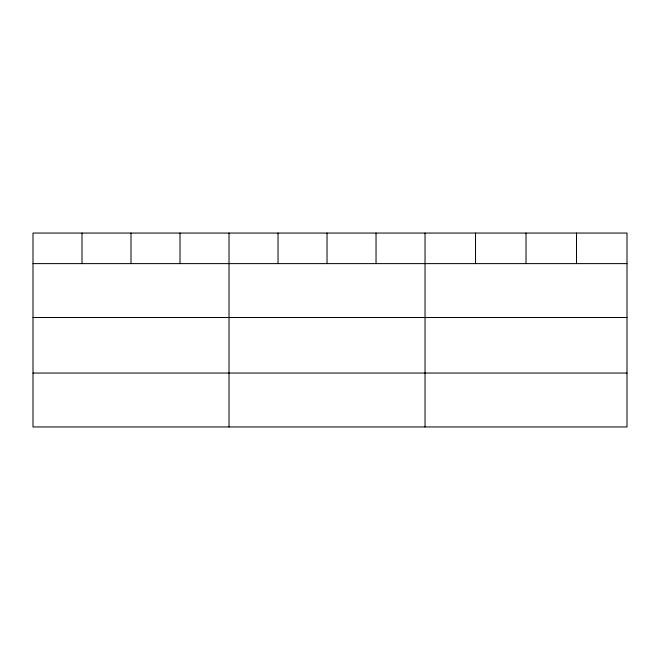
<?xml version="1.0" encoding="UTF-8"?>
<svg xmlns="http://www.w3.org/2000/svg" width="660" height="660" viewBox="0 0 660 660"><rect width="100%" height="100%" fill="white"/><g stroke="black" fill="none" stroke-linecap="round" stroke-linejoin="round"><path stroke-width="0.99" d="M627 263.62L627 426.946L33 426.946L33 233.054L627 233.054L627 263.62L33 263.62M33 317.518L627 317.518M33 373.048L627 373.048M576.51 233.054L576.51 263.62M526.02 233.054L526.02 263.62M475.53 233.054L475.53 263.62M425.04 233.054L425.04 426.946M376.035 233.054L376.035 263.62M327.03 233.054L327.03 263.62M278.025 233.054L278.025 263.62M229.02 233.054L229.02 426.946M180.015 233.054L180.015 263.62M131.01 233.054L131.01 263.62M82.005 233.054L82.005 263.62"/></g></svg>
